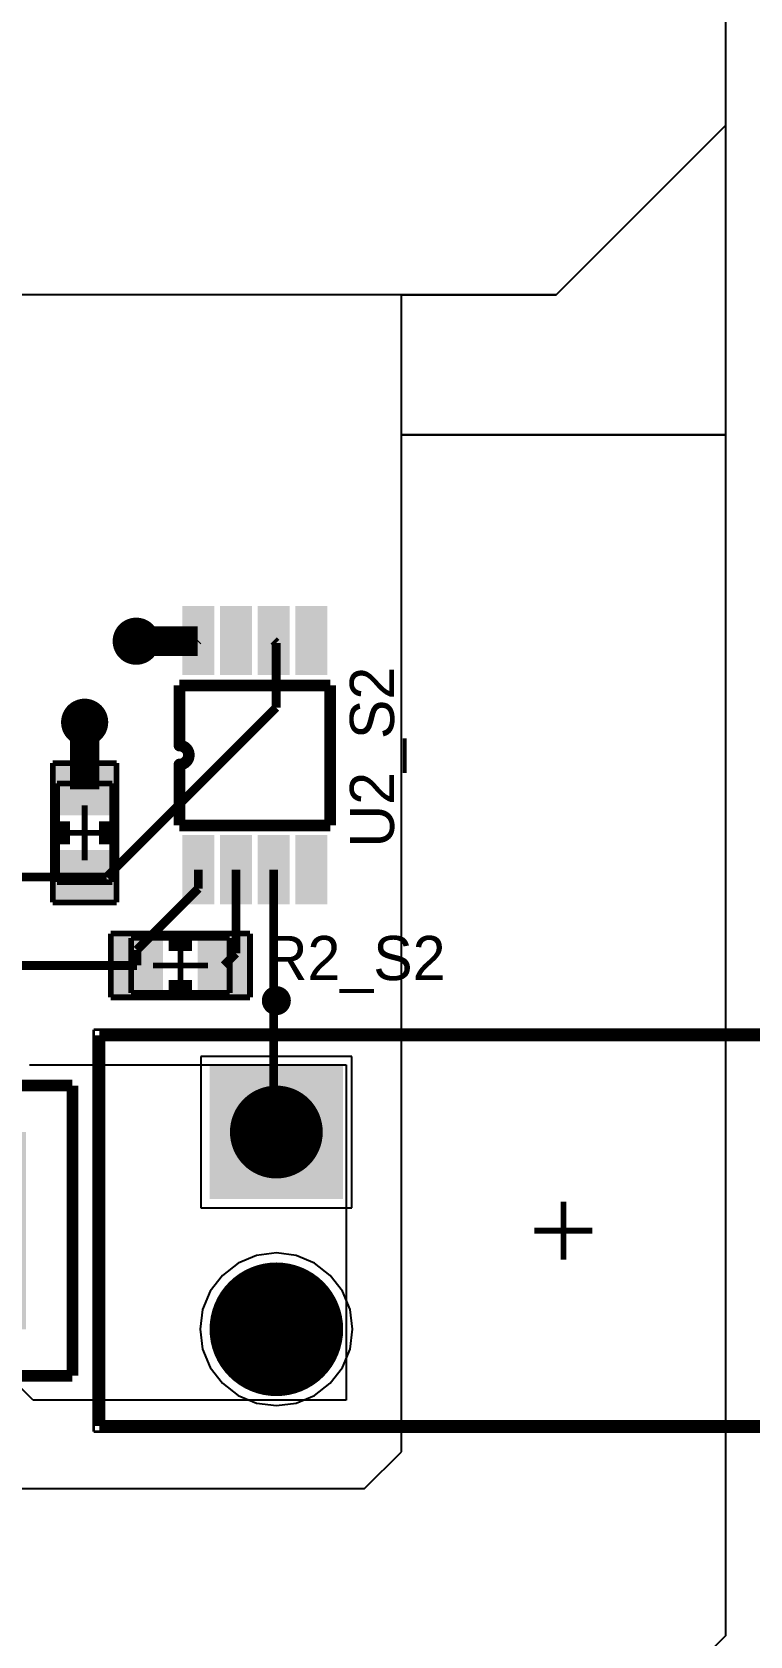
# Model space of a CAD drawing. Header units: millimetres. Extents: x 0.99 to 5.75, y 0.99 to 4.93.
# Drawn here: x 4.559 to 5.047, y 2.495 to 3.583 of the extents above; entities that cross this region are included whole.
import ezdxf

# ---------------------------------------------------------------- set-up
doc = ezdxf.new("R2010")
doc.units = ezdxf.units.MM
doc.header["$MEASUREMENT"] = 0
for name, color, linetype in [('BottomLayer', 5, 'Continuous'), ('BottomSolder', 6, 'Continuous'), ('Mechanical13', 56, 'Continuous'), ('Mechanical15', 56, 'Continuous'), ('MultiLayer', 9, 'Continuous'), ('PadHoleLayer', 156, 'Continuous'), ('TopLayer', 1, 'Continuous'), ('TopOverlay', 2, 'Continuous'), ('TopPaste', 8, 'Continuous'), ('TopSolder', 216, 'Continuous'), ('ViaHoleLayer', 16, 'Continuous')]:
    doc.layers.add(name, color=color, linetype=linetype)

# ---------------------------------------------------------------- blocks, each defined once
blk = doc.blocks.new('HV7802_16')
at = {"layer": 'TopLayer'}
for points in [[(-0.0194882, -0.0068897), (0.0194882, -0.0068897), (-0.0194882, 0.0068897), (0.0194882, 0.0068897)], [(0.1360236, -0.0068897), (0.175, -0.0068897), (0.1360236, 0.0068897), (0.175, 0.0068897)], [(-0.0194882, -0.0324803), (0.0194882, -0.0324803), (-0.0194882, -0.0187009), (0.0194882, -0.0187009)], [(0.1360236, -0.0324803), (0.175, -0.0324803), (0.1360236, -0.0187009), (0.175, -0.0187009)], [(-0.0194882, -0.0580709), (0.0194882, -0.0580709), (-0.0194882, -0.0442915), (0.0194882, -0.0442915)], [(0.1360236, -0.0580709), (0.175, -0.0580709), (0.1360236, -0.0442915), (0.175, -0.0442915)], [(-0.0194882, -0.0836615), (0.0194882, -0.0836615), (-0.0194882, -0.0698821), (0.0194882, -0.0698821)], [(0.1360236, -0.0836615), (0.175, -0.0836615), (0.1360236, -0.0698821), (0.175, -0.0698821)]]:
    blk.add_solid(points, dxfattribs=at)
at = {"layer": 'TopOverlay', "const_width": 0.007874}
for points in [[(0.03, 0.0127953), (0.0713583, 0.0127953)], [(0.03, 0.0127953), (0.03, -0.0895671)], [(0.0841535, 0.0127953), (0.125, 0.0127953)], [(0.125, 0.0127953), (0.125, -0.0895671)], [(0.03, -0.0895671), (0.125, -0.0895671)]]:
    blk.add_lwpolyline(points, dxfattribs=at)
blk.add_lwpolyline([(0.0841535, 0.0127953, -0.9999999999999999), (0.0713583, 0.0127953)], format="xyb", dxfattribs=at)
at = {"layer": 'TopOverlay', "const_width": 0.003937}
for points in [[(0.0693898, 0.0127953, 1), (0.0733268, 0.0127953, 1)], [(0.082185, 0.0127953, 1), (0.086122, 0.0127953, 1)]]:
    blk.add_lwpolyline(points, format="xyb", close=True, dxfattribs=at)
at = {"layer": 'TopPaste'}
for points in [[(-0.0194882, -0.0068897), (0.0194882, -0.0068897), (-0.0194882, 0.0068897), (0.0194882, 0.0068897)], [(0.1360236, -0.0068897), (0.175, -0.0068897), (0.1360236, 0.0068897), (0.175, 0.0068897)], [(-0.0194882, -0.0324803), (0.0194882, -0.0324803), (-0.0194882, -0.0187009), (0.0194882, -0.0187009)], [(0.1360236, -0.0324803), (0.175, -0.0324803), (0.1360236, -0.0187009), (0.175, -0.0187009)], [(-0.0194882, -0.0580709), (0.0194882, -0.0580709), (-0.0194882, -0.0442915), (0.0194882, -0.0442915)], [(0.1360236, -0.0580709), (0.175, -0.0580709), (0.1360236, -0.0442915), (0.175, -0.0442915)], [(-0.0194882, -0.0836615), (0.0194882, -0.0836615), (-0.0194882, -0.0698821), (0.0194882, -0.0698821)], [(0.1360236, -0.0836615), (0.175, -0.0836615), (0.1360236, -0.0698821), (0.175, -0.0698821)]]:
    blk.add_solid(points, dxfattribs=at)
at = {"layer": 'TopSolder'}
for points in [[(-0.0234882, -0.0108897), (0.0234882, -0.0108897), (-0.0234882, 0.0108897), (0.0234882, 0.0108897)], [(0.1320236, -0.0108897), (0.179, -0.0108897), (0.1320236, 0.0108897), (0.179, 0.0108897)], [(-0.0234882, -0.0364803), (0.0234882, -0.0364803), (-0.0234882, -0.0147009), (0.0234882, -0.0147009)], [(0.1320236, -0.0364803), (0.179, -0.0364803), (0.1320236, -0.0147009), (0.179, -0.0147009)], [(-0.0234882, -0.0620709), (0.0234882, -0.0620709), (-0.0234882, -0.0402915), (0.0234882, -0.0402915)], [(0.1320236, -0.0620709), (0.179, -0.0620709), (0.1320236, -0.0402915), (0.179, -0.0402915)], [(-0.0234882, -0.0876615), (0.0234882, -0.0876615), (-0.0234882, -0.0658821), (0.0234882, -0.0658821)], [(0.1320236, -0.0876615), (0.179, -0.0876615), (0.1320236, -0.0658821), (0.179, -0.0658821)]]:
    blk.add_solid(points, dxfattribs=at)
blk = doc.blocks.new('J1_0603_20')
at = {"layer": 'Mechanical13', "const_width": 0.003937}
for points in [[(0.0334646, 0.0187009), (-0.0334645, 0.0187009)], [(-0.0334645, -0.0187007), (-0.0334645, 0.0187009)], [(0.0334646, -0.0187007), (0.0334646, 0.0187009)], [(0.0334646, -0.0187007), (-0.0334645, -0.0187007)]]:
    blk.add_lwpolyline(points, dxfattribs=at)
at = {"layer": 'Mechanical15', "const_width": 0.003937}
for points in [[(0.0472442, 0.0216536), (-0.047244, 0.0216536)], [(-0.047244, -0.0216535), (-0.047244, 0.0216536)], [(0.0472442, -0.0216535), (0.0472442, 0.0216536)], [(1e-07, -0.0187007), (1e-07, 0.0187009)], [(0.0187008, 1e-07), (-0.0187007, 1e-07)], [(0.0472442, -0.0216535), (-0.047244, -0.0216535)]]:
    blk.add_lwpolyline(points, dxfattribs=at)
at = {"layer": 'TopLayer'}
for points in [[(-0.015748, -0.0177164), (-0.015748, 0.0177166), (-0.043307, -0.0177164), (-0.043307, 0.0177166)], [(0.0433071, -0.0177164), (0.0433071, 0.0177166), (0.0157481, -0.0177164), (0.0157481, 0.0177166)]]:
    blk.add_solid(points, dxfattribs=at)
at = {"layer": 'TopOverlay', "const_width": 0.007874}
for points in [[(0.0078741, 0.0137796), (-0.007874, 0.0137796)], [(0.0078741, -0.0137795), (-0.007874, -0.0137795)]]:
    blk.add_lwpolyline(points, dxfattribs=at)
at = {"layer": 'TopPaste'}
for points in [[(-0.015748, -0.0177164), (-0.015748, 0.0177166), (-0.043307, -0.0177164), (-0.043307, 0.0177166)], [(0.0433071, -0.0177164), (0.0433071, 0.0177166), (0.0157481, -0.0177164), (0.0157481, 0.0177166)]]:
    blk.add_solid(points, dxfattribs=at)
at = {"layer": 'TopSolder'}
for points in [[(-0.011748, -0.0217164), (-0.011748, 0.0217166), (-0.047307, -0.0217164), (-0.047307, 0.0217166)], [(0.0473071, -0.0217164), (0.0473071, 0.0217166), (0.0117481, -0.0217164), (0.0117481, 0.0217166)]]:
    blk.add_solid(points, dxfattribs=at)
blk = doc.blocks.new('J1_0603_21')
at = {"layer": 'Mechanical13', "const_width": 0.003937}
for points in [[(0.0334646, 0.0187009), (-0.0334645, 0.0187009)], [(-0.0334645, 0.0187009), (-0.0334645, -0.0187007)], [(0.0334646, 0.0187009), (0.0334646, -0.0187007)], [(0.0334646, -0.0187007), (-0.0334645, -0.0187007)]]:
    blk.add_lwpolyline(points, dxfattribs=at)
at = {"layer": 'Mechanical15', "const_width": 0.003937}
for points in [[(0.0472442, 0.0216536), (-0.047244, 0.0216536)], [(-0.047244, 0.0216536), (-0.047244, -0.0216535)], [(0.0472442, 0.0216536), (0.0472442, -0.0216535)], [(1e-07, 0.0187009), (1e-07, -0.0187007)], [(0.0187008, 1e-07), (-0.0187007, 1e-07)], [(0.0472442, -0.0216535), (-0.047244, -0.0216535)]]:
    blk.add_lwpolyline(points, dxfattribs=at)
at = {"layer": 'TopLayer'}
for points in [[(-0.015748, -0.0177164), (-0.015748, 0.0177166), (-0.043307, -0.0177164), (-0.043307, 0.0177166)], [(0.0433071, -0.0177164), (0.0433071, 0.0177166), (0.0157481, -0.0177164), (0.0157481, 0.0177166)]]:
    blk.add_solid(points, dxfattribs=at)
at = {"layer": 'TopOverlay', "const_width": 0.007874}
for points in [[(0.0078741, 0.0137796), (-0.007874, 0.0137796)], [(0.0078741, -0.0137795), (-0.007874, -0.0137795)]]:
    blk.add_lwpolyline(points, dxfattribs=at)
at = {"layer": 'TopPaste'}
for points in [[(-0.015748, -0.0177164), (-0.015748, 0.0177166), (-0.043307, -0.0177164), (-0.043307, 0.0177166)], [(0.0433071, -0.0177164), (0.0433071, 0.0177166), (0.0157481, -0.0177164), (0.0157481, 0.0177166)]]:
    blk.add_solid(points, dxfattribs=at)
at = {"layer": 'TopSolder'}
for points in [[(-0.011748, -0.0217164), (-0.011748, 0.0217166), (-0.047307, -0.0217164), (-0.047307, 0.0217166)], [(0.0473071, -0.0217164), (0.0473071, 0.0217166), (0.0117481, -0.0217164), (0.0117481, 0.0217166)]]:
    blk.add_solid(points, dxfattribs=at)
blk = doc.blocks.new('R___2512_22')
at = {"layer": 'TopLayer'}
for points in [[(-0.1062991, -0.0629921), (-0.0669291, -0.0629921), (-0.1062991, 0.0629921), (-0.0669291, 0.0629921)], [(0.0669292, -0.0629921), (0.1062992, -0.0629921), (0.0669292, 0.0629921), (0.1062992, 0.0629921)]]:
    blk.add_solid(points, dxfattribs=at)
at = {"layer": 'TopOverlay', "const_width": 0.007874}
for points in [[(-0.1417322, 0.0984252), (0.1417323, 0.0984252)], [(-0.1417322, 0), (-0.1417322, 0.0984252)], [(0.1417323, -0.0984252), (0.1417323, 0.0984252)], [(-0.1417322, -0.0984252), (-0.1417322, 0)], [(-0.1417322, -0.0984252), (0.1417323, -0.0984252)]]:
    blk.add_lwpolyline(points, dxfattribs=at)
at = {"layer": 'TopPaste'}
for points in [[(-0.1062991, -0.0629921), (-0.0669291, -0.0629921), (-0.1062991, 0.0629921), (-0.0669291, 0.0629921)], [(0.0669292, -0.0629921), (0.1062992, -0.0629921), (0.0669292, 0.0629921), (0.1062992, 0.0629921)]]:
    blk.add_solid(points, dxfattribs=at)
at = {"layer": 'TopSolder'}
for points in [[(-0.1102991, -0.0669921), (-0.0629291, -0.0669921), (-0.1102991, 0.0669921), (-0.0629291, 0.0669921)], [(0.0629292, -0.0669921), (0.1102992, -0.0669921), (0.0629292, 0.0669921), (0.1102992, 0.0669921)]]:
    blk.add_solid(points, dxfattribs=at)
blk = doc.blocks.new('KSTN_3568_V_23')
at = {"layer": 'BottomLayer', "const_width": 0.0413386}
for points in [[(0.1742126, 0.0669291, 1), (0.2155512, 0.0669291, 1)], [(-0.2155512, -0.0669291, 1), (-0.1742126, -0.0669291, 1)], [(0.1742126, -0.0669291, 1), (0.2155512, -0.0669291, 1)]]:
    blk.add_lwpolyline(points, format="xyb", close=True, dxfattribs=at)
at = {"layer": 'BottomLayer'}
blk.add_solid([(-0.2362205, 0.0255905), (-0.1535433, 0.0255905), (-0.2362205, 0.1082677), (-0.1535433, 0.1082677)], dxfattribs=at)
at = {"layer": 'BottomSolder', "const_width": 0.0453386}
for points in [[(0.1722126, 0.0669291, 1), (0.2175512, 0.0669291, 1)], [(-0.2175512, -0.0669291, 1), (-0.1722126, -0.0669291, 1)], [(0.1722126, -0.0669291, 1), (0.2175512, -0.0669291, 1)]]:
    blk.add_lwpolyline(points, format="xyb", close=True, dxfattribs=at)
at = {"layer": 'BottomSolder'}
blk.add_solid([(-0.2402205, 0.0215905), (-0.1495433, 0.0215905), (-0.2402205, 0.1122677), (-0.1495433, 0.1122677)], dxfattribs=at)
at = {"layer": 'Mechanical13', "const_width": 0.003937}
for points in [[(-0.3149606, 0.1324803), (0.3149606, 0.1324803)], [(-0.3149606, -0.1324803), (-0.3149606, 0.1324803)], [(0.3149606, -0.1324803), (0.3149606, 0.1324803)], [(-0.3149606, -0.1324803), (0.3149606, -0.1324803)]]:
    blk.add_lwpolyline(points, dxfattribs=at)
at = {"layer": 'Mechanical15'}
for points, const_width in [([(-0.3188976, 0.1364173), (0.3188976, 0.1364173)], 0.0019685), ([(-0.3188976, -0.1364173), (-0.3188976, 0.1364173)], 0.0019685), ([(0.3188976, -0.1364173), (0.3188976, 0.1364173)], 0.0019685), ([(0, -0.019685), (0, 0.019685)], 0.003937), ([(-0.019685, 0), (0.019685, 0)], 0.003937), ([(-0.3188976, -0.1364173), (0.3188976, -0.1364173)], 0.0019685)]:
    blk.add_lwpolyline(points, dxfattribs=dict(at, const_width=const_width))
at = {"layer": 'MultiLayer', "const_width": 0.0413386}
for points in [[(0.1742126, 0.0669291, 1), (0.2155512, 0.0669291, 1)], [(-0.2155512, -0.0669291, 1), (-0.1742126, -0.0669291, 1)], [(0.1742126, -0.0669291, 1), (0.2155512, -0.0669291, 1)]]:
    blk.add_lwpolyline(points, format="xyb", close=True, dxfattribs=at)
at = {"layer": 'MultiLayer'}
blk.add_solid([(-0.2362205, 0.0255905), (-0.1535433, 0.0255905), (-0.2362205, 0.1082677), (-0.1535433, 0.1082677)], dxfattribs=at)
at = {"layer": 'PadHoleLayer', "const_width": 0.031496}
for points in [[(-0.2106299, 0.0669291, 1), (-0.1791339, 0.0669291, 1)], [(0.1791339, 0.0669291, 1), (0.2106299, 0.0669291, 1)], [(-0.2106299, -0.0669291, 1), (-0.1791339, -0.0669291, 1)], [(0.1791339, -0.0669291, 1), (0.2106299, -0.0669291, 1)]]:
    blk.add_lwpolyline(points, format="xyb", close=True, dxfattribs=at)
at = {"layer": 'TopLayer', "const_width": 0.0413386}
for points in [[(0.1742126, 0.0669291, 1), (0.2155512, 0.0669291, 1)], [(-0.2155512, -0.0669291, 1), (-0.1742126, -0.0669291, 1)], [(0.1742126, -0.0669291, 1), (0.2155512, -0.0669291, 1)]]:
    blk.add_lwpolyline(points, format="xyb", close=True, dxfattribs=at)
at = {"layer": 'TopLayer'}
blk.add_solid([(-0.2362205, 0.0255905), (-0.1535433, 0.0255905), (-0.2362205, 0.1082677), (-0.1535433, 0.1082677)], dxfattribs=at)
at = {"layer": 'TopOverlay'}
for points, const_width in [([(-0.1899606, 0.1561023, 1), (-0.1998032, 0.1561023, 1)], 0.0098425), ([(-0.2022638, 0.1561023, 1), (-0.1973426, 0.1561023, 1)], 0.0049212), ([(-0.1924212, 0.1561023, 1), (-0.1875, 0.1561023, 1)], 0.0049212)]:
    blk.add_lwpolyline(points, format="xyb", close=True, dxfattribs=dict(at, const_width=const_width))
at = {"layer": 'TopOverlay', "const_width": 0.007874}
for points in [[(-0.3149606, -0.1324803), (-0.3149606, 0.1324803)], [(-0.3149606, 0.1324803), (0.3149606, 0.1324803)], [(0.3149606, -0.1324803), (0.3149606, 0.1324803)], [(-0.3149606, -0.1324803), (0.3149606, -0.1324803)]]:
    blk.add_lwpolyline(points, dxfattribs=at)
at = {"layer": 'TopSolder', "const_width": 0.0453386}
for points in [[(0.1722126, 0.0669291, 1), (0.2175512, 0.0669291, 1)], [(-0.2175512, -0.0669291, 1), (-0.1722126, -0.0669291, 1)], [(0.1722126, -0.0669291, 1), (0.2175512, -0.0669291, 1)]]:
    blk.add_lwpolyline(points, format="xyb", close=True, dxfattribs=at)
at = {"layer": 'TopSolder'}
blk.add_solid([(-0.2402205, 0.0215905), (-0.1495433, 0.0215905), (-0.2402205, 0.1122677), (-0.1495433, 0.1122677)], dxfattribs=at)

msp = doc.modelspace()

# ---------------------------------------------------------------- linework, layer by layer
at = {"layer": 'BottomLayer'}
for p, q in [((4.7764567, 2.8882677), (4.6737795, 2.8882677)), ((4.6737795, 2.8882677), (4.6737795, 2.7855905)), ((4.7764567, 2.7855905), (4.7764567, 2.8882677)), ((4.6737795, 2.7855905), (4.7764567, 2.7855905)), ((4.7251181, 2.7548525), (4.711716, 2.7530881)), ((4.7385202, 2.7530881), (4.7251181, 2.7548525)), ((4.6992273, 2.7479151), (4.688503, 2.739686)), ((4.711716, 2.7530881), (4.6992273, 2.7479151)), ((4.7510089, 2.7479151), (4.7385202, 2.7530881)), ((4.7617332, 2.739686), (4.7510089, 2.7479151)), ((4.688503, 2.739686), (4.6802739, 2.7289617)), ((4.7699623, 2.7289617), (4.7617332, 2.739686)), ((4.6802739, 2.7289617), (4.6751009, 2.716473)), ((4.7751353, 2.716473), (4.7699623, 2.7289617)), ((4.6751009, 2.716473), (4.6733365, 2.7030709)), ((4.7768997, 2.7030709), (4.7751353, 2.716473)), ((4.6733365, 2.7030709), (4.6751009, 2.6896688)), ((4.7751353, 2.6896688), (4.7768997, 2.7030709)), ((4.6751009, 2.6896688), (4.6802739, 2.6771801)), ((4.7699623, 2.6771801), (4.7751353, 2.6896688)), ((4.6802739, 2.6771801), (4.688503, 2.6664558)), ((4.7617332, 2.6664558), (4.7699623, 2.6771801)), ((4.688503, 2.6664558), (4.6992273, 2.6582267)), ((4.6992273, 2.6582267), (4.711716, 2.6530537)), ((4.7385202, 2.6530537), (4.7510089, 2.6582267)), ((4.7510089, 2.6582267), (4.7617332, 2.6664558)), ((4.711716, 2.6530537), (4.7251181, 2.6512893)), ((4.7251181, 2.6512893), (4.7385202, 2.6530537))]:
    msp.add_line(p, q, dxfattribs=at)
at = {"layer": 'BottomLayer', "const_width": 0.012}
for points in [[(4.624, 3.17, 1), (4.636, 3.17, 1)], [(4.589, 3.115, 1), (4.601, 3.115, 1)]]:
    msp.add_lwpolyline(points, format="xyb", close=True, dxfattribs=at)
at = {"layer": 'BottomSolder', "const_width": 0.016}
for points in [[(4.622, 3.17, 1), (4.638, 3.17, 1)], [(4.587, 3.115, 1), (4.603, 3.115, 1)]]:
    msp.add_lwpolyline(points, format="xyb", close=True, dxfattribs=at)
at = {"layer": 'MultiLayer', "const_width": 0.012}
for points in [[(4.624, 3.17, 1), (4.636, 3.17, 1)], [(4.589, 3.115, 1), (4.601, 3.115, 1)]]:
    msp.add_lwpolyline(points, format="xyb", close=True, dxfattribs=at)
at = {"layer": 'TopLayer'}
for p, q in [((5.03, 4.3349998), (5.0299997, 3.5199996)), ((5.0299997, 3.5199996), (4.915, 3.4049999)), ((4.9150001, 3.4049999), (5.0299996, 3.5199995)), ((5.0299996, 3.5199995), (5.03, 3.3099998)), ((4.915, 3.4049999), (4.19, 3.4050001)), ((4.81, 3.4049997), (4.9150001, 3.4049999)), ((4.81, 3.3099999), (4.81, 3.4049997)), ((4.8099998, 2.6199998), (4.8099999, 3.3099999)), ((4.8099999, 3.3099999), (5.03, 3.3099998)), ((5.03, 3.3099998), (4.81, 3.3099999)), ((5.03, 3.3099998), (5.0299997, 2.4949996)), ((4.5575, 2.8825), (4.7725, 2.8825)), ((4.7725, 2.8825), (4.7724998, 2.6550001)), ((4.5599994, 2.6549998), (4.5125, 2.7025)), ((4.7724998, 2.6550001), (4.5599994, 2.6549998)), ((4.7850002, 2.595), (4.8099998, 2.6199998)), ((4.19, 2.595), (4.7850002, 2.595)), ((5.0299997, 2.4949996), (4.915, 2.3799999))]:
    msp.add_line(p, q, dxfattribs=at)
at = {"layer": 'TopLayer', "const_width": 0.012}
for points in [[(4.624, 3.17, 1), (4.636, 3.17, 1)], [(4.589, 3.115, 1), (4.601, 3.115, 1)]]:
    msp.add_lwpolyline(points, format="xyb", close=True, dxfattribs=at)
at = {"layer": 'TopLayer'}
for points, const_width in [([(4.63, 3.17), (4.6716142, 3.17)], 0.02), ([(4.6716142, 3.17), (4.672126, 3.1705118)], 0.006), ([(4.7233072, 3.1705118), (4.725, 3.168819)], 0.006), ([(4.725, 3.125), (4.725, 3.168819)], 0.006), ([(4.595, 3.0695276), (4.595, 3.115)], 0.02), ([(4.61, 3.01), (4.725, 3.125)], 0.006), ([(4.595, 3.0695276), (4.5950001, 3.0695275)], 0.006), ([(4.672126, 3.002126), (4.672126, 3.015)], 0.006), ([(4.6977166, 2.958189), (4.6977166, 3.015)], 0.006), ([(4.7233072, 2.83874), (4.7233072, 3.015)], 0.006), ([(4.505, 3.01), (4.61, 3.01)], 0.006), ([(4.6304724, 2.9604724), (4.672126, 3.002126)], 0.006), ([(4.6304724, 2.9499999), (4.6304724, 2.9604724)], 0.006), ([(4.6895275, 2.9499999), (4.6977166, 2.958189)], 0.006), ([(4.2849999, 2.9499999), (4.6304724, 2.9499999)], 0.006), ([(4.7233072, 2.83874), (4.7251181, 2.8369291)], 0.006)]:
    msp.add_lwpolyline(points, dxfattribs=dict(at, const_width=const_width))
at = {"layer": 'TopSolder', "const_width": 0.016}
for points in [[(4.622, 3.17, 1), (4.638, 3.17, 1)], [(4.587, 3.115, 1), (4.603, 3.115, 1)]]:
    msp.add_lwpolyline(points, format="xyb", close=True, dxfattribs=at)
at = {"layer": 'ViaHoleLayer', "const_width": 0.0065}
for points in [[(4.62675, 3.17, 1), (4.63325, 3.17, 1)], [(4.59175, 3.115, 1), (4.59825, 3.115, 1)]]:
    msp.add_lwpolyline(points, format="xyb", close=True, dxfattribs=at)

# ---------------------------------------------------------------- block references
for name, p, rotation in [('HV7802_16', (4.672126, 3.015), 90), ('J1_0603_20', (4.595, 3.04), 270), ('J1_0603_21', (4.66, 2.95), 180), ('KSTN_3568_V_23', (4.92, 2.77), 360), ('R___2512_22', (4.445, 2.77), 360)]:
    msp.add_blockref(name, p, dxfattribs=dict(rotation=rotation))

# ---------------------------------------------------------------- texts
at = {"layer": 'TopOverlay'}
msp.add_text('U2_S2', height=0.03, rotation=90, dxfattribs=at).set_placement((4.805, 3.03))
msp.add_text('R2_S2', height=0.03, dxfattribs=at).set_placement((4.7172834, 2.94))

doc.saveas('drawing.dxf')
